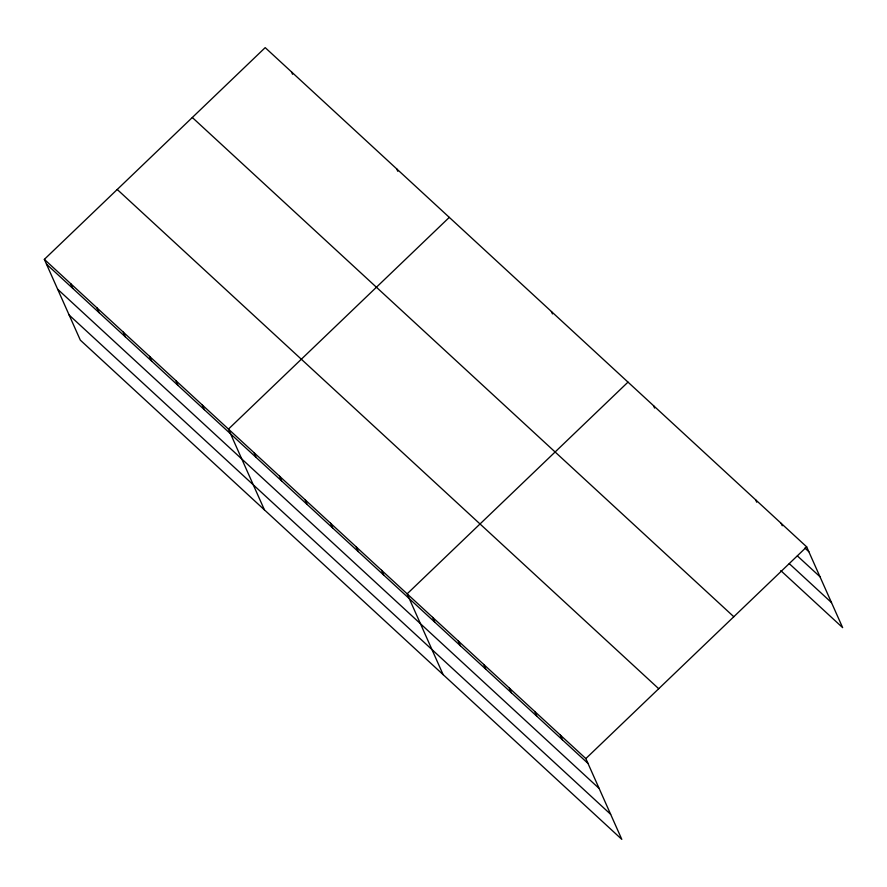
<?xml version="1.0" encoding="UTF-8"?>
<svg xmlns="http://www.w3.org/2000/svg" width="887" height="887" viewBox="0 0 887 887"><rect width="100%" height="100%" fill="white"/><g stroke="black" fill="none" stroke-linecap="round" stroke-linejoin="round"><path stroke-width="1.33" d="M44.35 259.359L585.841 758.585L621.809 839.368L80.318 340.131L44.35 259.359L265.191 47.632L806.682 546.869L842.65 627.641L780.793 570.618M449.299 217.37L228.458 429.097L264.426 509.87M627.996 382.12L407.144 593.835L443.112 674.619M585.841 758.585L806.682 546.869M804.897 548.055L808.822 551.67M797.402 555.927L819.987 576.738M789.275 563.644L831.485 602.572M192.313 117.505L733.804 616.731M117.228 189.485L658.719 688.722M46.49 264.16L587.981 763.397M57.655 289.229L599.135 788.465M69.153 315.062L610.644 814.299M781.159 523.33L782.223 525.736M755.635 499.791L756.7 502.197M653.519 405.658L654.595 408.053M551.415 311.514L552.479 313.92M396.7 168.874L397.775 171.28M291.501 71.88L292.566 74.286M560.307 735.057L562.447 739.858M534.783 711.518L536.923 716.319M509.26 687.979L511.4 692.791M483.725 664.452L485.865 669.253M458.202 640.913L460.342 645.714M432.679 617.374L434.818 622.186M381.621 570.308L383.761 575.109M356.097 546.769L358.237 551.57M330.563 523.23L332.703 528.042M305.039 499.703L307.179 504.503M279.516 476.164L281.645 480.965M253.981 452.625L256.121 457.437M202.158 404.849L204.298 409.65M175.859 380.601L177.999 385.401M149.548 356.352L151.688 361.153M123.249 332.104L125.389 336.905M96.949 307.856L99.089 312.656M70.65 283.607L72.789 288.408"/></g></svg>
